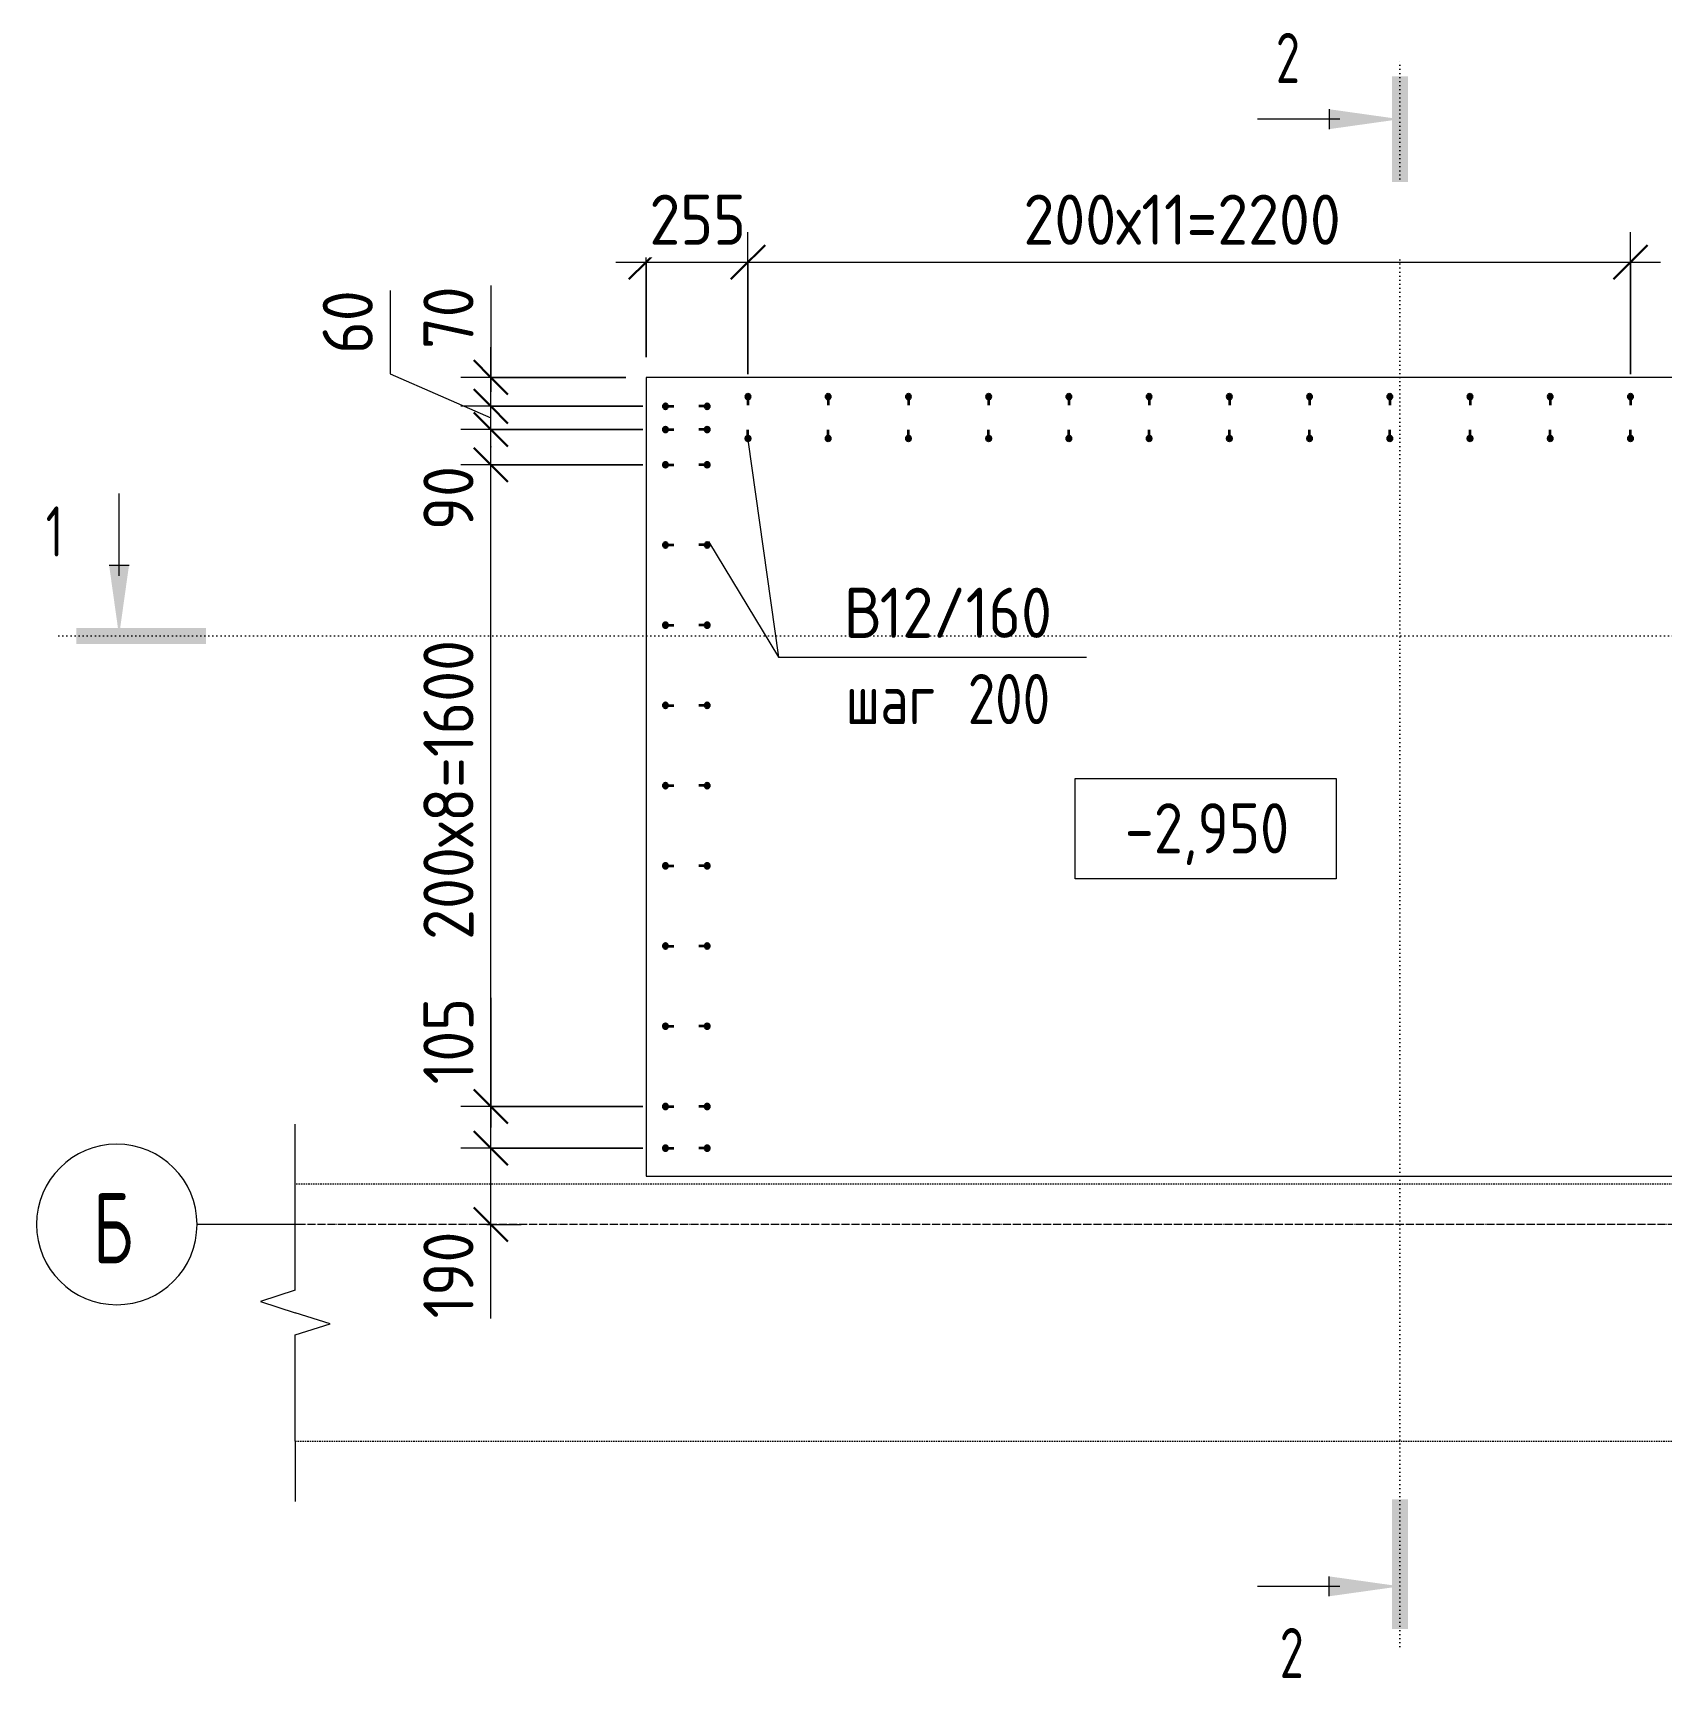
# Model space of a CAD drawing. Header units: millimetres. Extents: x 67134 to 121662, y -4758 to 13821.
# Drawn here: x 96261 to 100317, y 8380 to 12478 of the extents above; entities that cross this region are included whole.
import ezdxf

# ---------------------------------------------------------------- set-up
doc = ezdxf.new("R2010")
doc.units = ezdxf.units.MM
for name, pattern in [('01 Штриховая _4 мм_', [6, 3.5, -2.5]), ('02 Штрихпунктирная _20 мм_', [25, 20, -2.5, 0, -2.5]), ('04 Пунктир 10мм', [10, 0, -10])]:
    doc.linetypes.add(name, pattern=pattern)
for name, color, linetype, lineweight in [('AA_Dim', 7, 'Continuous', 9), ('AA_Dim-50', 7, 'Continuous', 9), ('AA_Oformlenie', 7, 'Continuous', 9), ('AA_Razrez', 7, 'Continuous', 9), ('AA_Vinoska', 7, 'Continuous', 9), ('AA_Visotnaya otmetka', 7, 'Continuous', 9), ('AF_Stena_Опалубка', 253, 'Continuous', 20), ('KR_Armatura', 7, 'Continuous', 20), ('KR_Armatura_Tonkie', 7, 'Continuous', 20), ('KR_Fundament', 7, 'Continuous', 20), ('Оси', 7, 'Continuous', 9)]:
    doc.layers.add(name, color=color, linetype=linetype, lineweight=lineweight)
doc.styles.add('ISOCPEUR', font='isocpeur.ttf', dxfattribs={"width": 0.9, "height": 125})
doc.styles.add('ISOCPEUR_1', font='isocpeur.ttf', dxfattribs={"width": 0.85, "height": 125})
doc.styles.add('ISOCPEUR_3', font='isocpeur.ttf', dxfattribs={"width": 0.7, "height": 125})
doc.styles.add('ISOCPEUR_4', font='isocpeur.ttf', dxfattribs={"width": 0.7, "height": 175})
doc.styles.add('ISOCPEUR_5', font='isocpeur.ttf', dxfattribs={"width": 0.8, "height": 125})
doc.dimstyles.new('05_Округл_5мм__непрозр__1', dxfattribs={"dimscale": 304.8, "dimtxt": 124.497647, "dimasz": 0.278871, "dimexe": 0.246063, "dimexo": 0.164042, "dimgap": 0.016404, "dimtad": 1, "dimdec": 0, "dimrnd": 5, "dimdsep": 46, "dimtxsty": 'ISOCPEUR', "dimblk1": 'OBLIQUE', "dimblk2": 'OBLIQUE', "dimsah": 1, "dimcen": 0.09, "dimdle": 0.246063, "dimazin": 0, "dimtfac": 1, "dimtdec": 4, "dimtix": 1, "dimtmove": 0, "dimatfit": 3, "dimfxl": 1, "dimtvp": 1, "dimtfill": 1, "dimtolj": 1, "dimtzin": 0, "dimlwd": 18, "dimlwe": 18, "dimarcsym": 2})
doc.dimstyles.new('05_Округл_5мм__прозр_', dxfattribs={"dimscale": 304.8, "dimtxt": 124.497647, "dimasz": 0.278871, "dimexe": 0.246063, "dimexo": 0.164042, "dimgap": 0.016404, "dimtad": 1, "dimdec": 0, "dimrnd": 5, "dimdsep": 46, "dimtxsty": 'ISOCPEUR', "dimblk1": 'OBLIQUE', "dimblk2": 'OBLIQUE', "dimsah": 1, "dimcen": 0.09, "dimdle": 0.246063, "dimazin": 0, "dimtfac": 1, "dimtdec": 4, "dimtix": 1, "dimtmove": 1, "dimatfit": 3, "dimfxl": 1, "dimtvp": 1, "dimtolj": 1, "dimtzin": 0, "dimlwd": 18, "dimlwe": 18, "dimarcsym": 2})
doc.dimstyles.new('05_Округл_5мм__прозр__1', dxfattribs={"dimscale": 304.8, "dimtxt": 124.497647, "dimasz": 0.278871, "dimexe": 0.246063, "dimexo": 0.164042, "dimgap": 0.016404, "dimtad": 1, "dimdec": 0, "dimrnd": 5, "dimdsep": 46, "dimtxsty": 'ISOCPEUR', "dimblk1": 'OBLIQUE', "dimblk2": 'OBLIQUE', "dimsah": 1, "dimcen": 0.09, "dimdle": 0.246063, "dimazin": 0, "dimtfac": 1, "dimtdec": 4, "dimtix": 1, "dimtmove": 0, "dimatfit": 3, "dimfxl": 1, "dimtvp": 1, "dimtolj": 1, "dimtzin": 0, "dimlwd": 18, "dimlwe": 18, "dimarcsym": 2})

# ---------------------------------------------------------------- blocks, each defined once
blk = doc.blocks.new('265_Выпуск П одной длины _НесАрм_РабПлоск_ - В1 _d12_ t250-4071037-Схема расположения арматурных выпусков вундаментной плиты  в_о 22-23_Б')
at = {"layer": 'KR_Armatura_Tonkie', "lineweight": 35}
for points in [[(-6, -6), (-3, -5.2), (-1.8, -4.2), (-0.2, -1.6), (0, 0), (-0.8, 3), (-1.8, 4.2), (-4.4, 5.8), (-7.6, 5.8), (-10.2, 4.2), (-11.8, 1.6), (-12, 0), (-11.2, -3), (-9, -5.2)], [(98, -6), (99.6, -5.8), (102.2, -4.2), (103.8, -1.6), (103.6, 2), (103.2, 3), (101, 5.2), (98, 6), (95, 5.2), (92.4, 2), (92.2, 1.6), (92.2, -1.6), (92.8, -3), (95, -5.2), (96.4, -5.8)]]:
    blk.add_hatch(color=256, dxfattribs=at).paths.add_polyline_path(points)
at = {"layer": 'KR_Armatura'}
for centre in [(-6, 0), (98, 0)]:
    blk.add_circle(centre, 6, dxfattribs=at)
at = {"layer": 'KR_Armatura_Tonkie', "lineweight": 35}
for p, q in [((0, 0), (15, 0)), ((92, 0), (77, 0))]:
    blk.add_line(p, q, dxfattribs=at)
for centre, start, end in [((-6, 0), 360, 180), ((-6, 0), 180, 360), ((98, 0), 360, 180), ((98, 0), 180, 360)]:
    blk.add_arc(centre, 6, start, end, dxfattribs=at)
blk = doc.blocks.new('265_Выпуск П одной длины _НесАрм_РабПлоск_ - В1 _d12_ t250-V1-Схема расположения арматурных выпусков вундаментной плиты  в_о 22-23_Б')
at = {"layer": 'KR_Armatura_Tonkie', "lineweight": 35}
for points in [[(-6, -6), (-3, -5.2), (-1.8, -4.2), (0, -0.2), (0, 0), (-0.8, 3), (-1.8, 4.2), (-4.4, 5.8), (-7.6, 5.8), (-10.2, 4.2), (-11.8, 1.6), (-12, -0.2), (-11.2, -3), (-9, -5.2)], [(98, -6), (99.6, -5.8), (102.2, -4.2), (103.8, -1.6), (103.8, 1.6), (103.2, 3), (101, 5.2), (98, 6), (95, 5.2), (92.8, 3), (92.2, 1.6), (92.2, -1.6), (92.8, -3), (95, -5.2), (96.4, -5.8)]]:
    blk.add_hatch(color=256, dxfattribs=at).paths.add_polyline_path(points)
at = {"layer": 'KR_Armatura'}
for centre in [(-6, 0), (98, 0)]:
    blk.add_circle(centre, 6, dxfattribs=at)
at = {"layer": 'KR_Armatura_Tonkie', "lineweight": 35}
for p, q in [((0, 0), (15, 0)), ((92, 0), (77, 0))]:
    blk.add_line(p, q, dxfattribs=at)
for centre, start, end in [((-6, 0), 360, 180), ((-6, 0), 180, 360), ((98, 0), 360, 180), ((98, 0), 180, 360)]:
    blk.add_arc(centre, 6, start, end, dxfattribs=at)
blk = doc.blocks.new('011_ЛинияОбрыва _ЭлУзла_Линия_ - Тип 1-4091835-Схема расположения арматурных выпусков вундаментной плиты  в_о 22-23_Б')
at = {"layer": 'AA_Oformlenie'}
for p, q in [((0, 0), (265, 0)), ((376.3, 0), (640, 0))]:
    blk.add_line(p, q, dxfattribs=at)
blk = doc.blocks.new('Разрез - Номер узла_ сзади-394133-Схема расположения арматурных выпусков вундаментной плиты  в_о 22-23_Б')
at = {"layer": 'AA_Razrez'}
for points in [[(7.329, 0.404), (7.329, -0.394), (0.873, -0.394), (0.873, 0.404)], [(3.497, -3.533), (2.503, -3.533), (3, 0)]]:
    blk.add_hatch(color=256, dxfattribs=at).paths.add_polyline_path(points)
for p, q in [((3, -3), (3, -7.096)), ((2.503, -3.533), (3.497, -3.533))]:
    blk.add_line(p, q, dxfattribs=at)
blk = doc.blocks.new('Разрез - Номер узла_ спереди-394134-Схема расположения арматурных выпусков вундаментной плиты  в_о 22-23_Б')
at = {"layer": 'AA_Razrez'}
for points in [[(7.329, 0.404), (7.329, -0.394), (0.873, -0.394), (0.873, 0.404)], [(3.497, -3.533), (2.503, -3.533), (3, 0)]]:
    blk.add_hatch(color=256, dxfattribs=at).paths.add_polyline_path(points)
for p, q in [((3, -3), (3, -7.096)), ((2.503, -3.533), (3.497, -3.533))]:
    blk.add_line(p, q, dxfattribs=at)
blk = doc.blocks.new('Высотные отметки - Рамка вверх-400294-Схема расположения арматурных выпусков вундаментной плиты  в_о 22-23_Б')
at = {"layer": 'AA_Vinoska'}
for p, q in [((-13, 0), (-13, 5)), ((-13, 5), (0, 5)), ((0, 5), (0, 0)), ((0, 0), (-13, 0))]:
    blk.add_line(p, q, dxfattribs=at)
blk = doc.blocks.new('DIMBLOCK44-Схема расположения арматурных выпусков вундаментной плиты  в_о 22-23_Б')
at = {"layer": 'AA_Dim-50', "lineweight": 18}
for p, q in [((97788.2, 11670), (97788.2, 11982.1)), ((98042.2, 11628), (98042.2, 11982.1)), ((97713.2, 11907.1), (98117.2, 11907.1)), ((97788.2, 11907.1), (97788.2, 11670)), ((98042.2, 11907.1), (98042.2, 11628))]:
    blk.add_line(p, q, dxfattribs=at)
at = {"layer": 'AA_Dim-50', "lineweight": 30}
for p, q in [((97788.2, 11907.1), (97830.7, 11949.6)), ((98042.2, 11907.1), (98084.7, 11949.6)), ((97788.2, 11907.1), (97745.7, 11864.6)), ((98042.2, 11907.1), (97999.7, 11864.6))]:
    blk.add_line(p, q, dxfattribs=at)
at = {"layer": 'AA_Dim-50', "color": 0, "lineweight": 18, "insert": (97796.6, 12075.4), "char_height": 125, "width": 284.429, "attachment_point": 1, "line_spacing_factor": 1.149209, "style": 'ISOCPEUR', "bg_fill": 3, "box_fill_scale": 1.25, "bg_fill_color": 256, "bg_fill_true_color": 13158600, "bg_fill_transparency": 0}
blk.add_mtext('255', dxfattribs=at)
blk = doc.blocks.new('_Oblique')
at = {"color": 0, "linetype": 'ByBlock', "lineweight": -2}
blk.add_line((-0.5, -0.5), (0.5, 0.5), dxfattribs=at)
blk = doc.blocks.new('Ось сетки - d_4мм-2765513-Схема расположения арматурных выпусков вундаментной плиты  в_о 22-23_Б')
at = {"layer": 'Оси'}
for start, end in [(360, 180), (360, 180), (180, 360), (180, 360)]:
    blk.add_arc((0, 0), 4, start, end, dxfattribs=at)
blk = doc.blocks.new('DIMBLOCK45-Схема расположения арматурных выпусков вундаментной плиты  в_о 22-23_Б')
at = {"layer": 'AA_Dim-50', "lineweight": 30}
for p, q in [((97401.8, 9700), (97359.3, 9742.5)), ((97401.8, 9700), (97444.3, 9657.5)), ((97401.8, 9510), (97359.3, 9552.5)), ((97401.8, 9510), (97444.3, 9467.5))]:
    blk.add_line(p, q, dxfattribs=at)
at = {"layer": 'AA_Dim-50', "lineweight": 18}
for p, q in [((97780.5, 9700), (97326.8, 9700)), ((97401.8, 9435), (97401.8, 9700)), ((97401.8, 9700), (97780.5, 9700)), ((97401.8, 9541.5), (97401.8, 9605)), ((97391.7, 9510), (97476.8, 9510)), ((97401.8, 9510), (97391.7, 9510)), ((97401.8, 9276), (97401.8, 9541.5))]:
    blk.add_line(p, q, dxfattribs=at)
at = {"layer": 'AA_Dim-50', "color": 0, "lineweight": 18, "insert": (97233.5, 9276), "char_height": 125, "width": 258.572, "attachment_point": 1, "rotation": 90, "line_spacing_factor": 1.149209, "style": 'ISOCPEUR'}
blk.add_mtext('190', dxfattribs=at)
blk = doc.blocks.new('DIMBLOCK46-Схема расположения арматурных выпусков вундаментной плиты  в_о 22-23_Б')
at = {"layer": 'AA_Dim-50', "lineweight": 18}
for p, q in [((97401.8, 10074.4), (97401.8, 9809)), ((97780.5, 9803.9), (97326.8, 9803.9)), ((97401.8, 9809), (97401.8, 9751.9)), ((97401.8, 9700), (97401.8, 9803.9)), ((97401.8, 9803.9), (97780.5, 9803.9)), ((97780.5, 9700), (97326.8, 9700)), ((97401.8, 9700), (97780.5, 9700))]:
    blk.add_line(p, q, dxfattribs=at)
at = {"layer": 'AA_Dim-50', "lineweight": 30}
for p, q in [((97401.8, 9803.9), (97359.3, 9846.4)), ((97401.8, 9803.9), (97444.3, 9761.4)), ((97401.8, 9700), (97359.3, 9742.5)), ((97401.8, 9700), (97444.3, 9657.5))]:
    blk.add_line(p, q, dxfattribs=at)
at = {"layer": 'AA_Dim-50', "color": 0, "lineweight": 18, "insert": (97233.5, 9859), "char_height": 125, "width": 258.572, "attachment_point": 1, "rotation": 90, "line_spacing_factor": 1.149209, "style": 'ISOCPEUR'}
blk.add_mtext('105', dxfattribs=at)
blk = doc.blocks.new('DIMBLOCK47-Схема расположения арматурных выпусков вундаментной плиты  в_о 22-23_Б')
at = {"layer": 'AA_Dim-50', "lineweight": 30}
for p, q in [((97401.8, 11402.4), (97359.3, 11444.9)), ((97401.8, 11402.4), (97444.3, 11359.9)), ((97401.8, 9803.9), (97359.3, 9846.4)), ((97401.8, 9803.9), (97444.3, 9761.4))]:
    blk.add_line(p, q, dxfattribs=at)
at = {"layer": 'AA_Dim-50', "lineweight": 18}
for p, q in [((97780.5, 11402.4), (97326.8, 11402.4)), ((97401.8, 9803.9), (97401.8, 11402.4)), ((97401.8, 11402.4), (97780.5, 11402.4)), ((97780.5, 9803.9), (97326.8, 9803.9)), ((97401.8, 9803.9), (97780.5, 9803.9))]:
    blk.add_line(p, q, dxfattribs=at)
at = {"layer": 'AA_Dim-50', "color": 0, "lineweight": 18, "insert": (97233.5, 10218.9), "char_height": 125, "width": 922.24, "attachment_point": 1, "rotation": 90, "line_spacing_factor": 1.149209, "style": 'ISOCPEUR'}
blk.add_mtext('200х8=1600', dxfattribs=at)
blk = doc.blocks.new('DIMBLOCK48-Схема расположения арматурных выпусков вундаментной плиты  в_о 22-23_Б')
at = {"layer": 'AA_Dim-50', "lineweight": 30}
for p, q in [((97401.8, 11490), (97359.3, 11532.5)), ((97401.8, 11490), (97444.3, 11447.5)), ((97401.8, 11402.4), (97359.3, 11444.9)), ((97401.8, 11402.4), (97444.3, 11359.9))]:
    blk.add_line(p, q, dxfattribs=at)
at = {"layer": 'AA_Dim-50', "lineweight": 18}
for p, q in [((97780.5, 11490), (97326.8, 11490)), ((97401.8, 11402.4), (97401.8, 11490)), ((97401.8, 11490), (97780.5, 11490)), ((97401.8, 11447.5), (97401.8, 11446.2)), ((97401.8, 11239.4), (97401.8, 11447.5)), ((97780.5, 11402.4), (97326.8, 11402.4)), ((97401.8, 11402.4), (97780.5, 11402.4))]:
    blk.add_line(p, q, dxfattribs=at)
at = {"layer": 'AA_Dim-50', "color": 0, "lineweight": 18, "insert": (97233.5, 11239.4), "char_height": 125, "width": 189.619, "attachment_point": 1, "rotation": 90, "line_spacing_factor": 1.149209, "style": 'ISOCPEUR'}
blk.add_mtext('90', dxfattribs=at)
blk = doc.blocks.new('DIMBLOCK49-Схема расположения арматурных выпусков вундаментной плиты  в_о 22-23_Б')
at = {"layer": 'AA_Dim-50', "lineweight": 18}
for p, q in [((97151, 11836.5), (97151, 11628.5)), ((97151, 11628.5), (97401.8, 11519)), ((97780.5, 11548), (97326.8, 11548)), ((97401.8, 11490), (97401.8, 11548)), ((97401.8, 11548), (97780.5, 11548)), ((97780.5, 11490), (97326.8, 11490)), ((97401.8, 11490), (97780.5, 11490))]:
    blk.add_line(p, q, dxfattribs=at)
at = {"layer": 'AA_Dim-50', "lineweight": 30}
for p, q in [((97401.8, 11548), (97359.3, 11590.5)), ((97401.8, 11490), (97359.3, 11532.5)), ((97401.8, 11548), (97444.3, 11505.5)), ((97401.8, 11490), (97444.3, 11447.5))]:
    blk.add_line(p, q, dxfattribs=at)
at = {"layer": 'AA_Dim-50', "color": 0, "lineweight": 18, "insert": (96982.7, 11678.5), "char_height": 125, "width": 189.619, "attachment_point": 1, "rotation": 90, "line_spacing_factor": 1.149209, "style": 'ISOCPEUR'}
blk.add_mtext('60', dxfattribs=at)
blk = doc.blocks.new('DIMBLOCK50-Схема расположения арматурных выпусков вундаментной плиты  в_о 22-23_Б')
at = {"layer": 'AA_Dim-50', "lineweight": 18}
for p, q in [((97401.8, 11848.8), (97401.8, 11640.8)), ((97401.8, 11548), (97401.8, 11695)), ((97401.8, 11640.8), (97401.8, 11584)), ((97738.2, 11620), (97326.8, 11620)), ((97401.8, 11620), (97738.2, 11620)), ((97780.5, 11548), (97326.8, 11548)), ((97401.8, 11548), (97780.5, 11548))]:
    blk.add_line(p, q, dxfattribs=at)
at = {"layer": 'AA_Dim-50', "lineweight": 30}
for p, q in [((97401.8, 11620), (97359.3, 11662.5)), ((97401.8, 11620), (97444.3, 11577.5)), ((97401.8, 11548), (97359.3, 11590.5)), ((97401.8, 11548), (97444.3, 11505.5))]:
    blk.add_line(p, q, dxfattribs=at)
at = {"layer": 'AA_Dim-50', "color": 0, "lineweight": 18, "insert": (97233.5, 11690.8), "char_height": 125, "width": 189.619, "attachment_point": 1, "rotation": 90, "line_spacing_factor": 1.149209, "style": 'ISOCPEUR'}
blk.add_mtext('70', dxfattribs=at)
blk = doc.blocks.new('DIMBLOCK51-Схема расположения арматурных выпусков вундаментной плиты  в_о 22-23_Б')
at = {"layer": 'AA_Dim-50', "lineweight": 18}
for p, q in [((98042.2, 11628), (98042.2, 11982.1)), ((100240.6, 11628), (100240.6, 11982.1)), ((97967.2, 11907.1), (100315.6, 11907.1)), ((98042.2, 11907.1), (98042.2, 11628)), ((100240.6, 11907.1), (100240.6, 11628))]:
    blk.add_line(p, q, dxfattribs=at)
at = {"layer": 'AA_Dim-50', "lineweight": 30}
for p, q in [((98042.2, 11907.1), (98084.7, 11949.6)), ((100240.6, 11907.1), (100283.1, 11949.6)), ((98042.2, 11907.1), (97999.7, 11864.6)), ((100240.6, 11907.1), (100198.1, 11864.6))]:
    blk.add_line(p, q, dxfattribs=at)
at = {"layer": 'AA_Dim-50', "color": 0, "lineweight": 18, "insert": (98728.4, 12075.4), "char_height": 125, "width": 991.193, "attachment_point": 1, "line_spacing_factor": 1.149209, "style": 'ISOCPEUR', "bg_fill": 3, "box_fill_scale": 1.25, "bg_fill_color": 256, "bg_fill_true_color": 13158600, "bg_fill_transparency": 0}
blk.add_mtext('200х11=2200', dxfattribs=at)
blk = doc.blocks.new('042_М_Арматуры - Диам длина поз _ Комментарий-3662934-Схема расположения арматурных выпусков вундаментной плиты  в_о 22-23_Б')
at = {"layer": 'AA_Vinoska'}
blk.add_line((-7, 0), (7, 0), dxfattribs=at)

msp = doc.modelspace()

# ---------------------------------------------------------------- linework, layer by layer
at = {"layer": 'AA_Razrez', "linetype": '04 Пунктир 10мм'}
for p, q in [((99666.3524, 8458.547), (99666.3524, 12413.196)), ((96325.4852, 10975.9045), (101786.6646, 10975.9045))]:
    msp.add_line(p, q, dxfattribs=at)
at = {"layer": 'AA_Vinoska'}
for p, q in [((98041.659, 11464.5433), (98118.1176, 10923.4495)), ((97943.9108, 11211.5607), (98118.1176, 10923.4495)), ((98118.1176, 10923.4495), (98185.1203, 10923.4495)), ((98118.1176, 10923.4495), (98185.1203, 10923.4495)), ((96914.3669, 9610), (96914.3669, 9760)), ((96914.3669, 9346.3087), (96827.7168, 9318.1543)), ((96827.7168, 9318.1543), (96914.3669, 9290)), ((97000.9695, 9262.5), (96914.3669, 9290)), ((96914.3669, 9235), (97000.9695, 9262.5)), ((96914.3669, 8970), (96914.3669, 8820))]:
    msp.add_line(p, q, dxfattribs=at)
at = {"layer": 'AA_Visotnaya otmetka'}
msp.add_line((99507.5556, 10371.0112), (99507.5556, 10371.0112), dxfattribs=at)
msp.add_line((99507.5556, 10371.0112), (99507.5556, 10371.0112), dxfattribs=at)
at = {"layer": 'AF_Stena_Опалубка', "linetype": '01 Штриховая _4 мм_'}
for p, q in [((102194.3669, 9610), (96914.3669, 9610)), ((96914.3669, 8970), (102194.3669, 8970))]:
    msp.add_line(p, q, dxfattribs=at)
at = {"layer": 'KR_Fundament'}
for p, q in [((100478.1501, 11620), (97788.1501, 11620)), ((97788.1501, 11620), (97788.1501, 9630)), ((97788.1501, 9630), (100478.1501, 9630))]:
    msp.add_line(p, q, dxfattribs=at)
at = {"layer": 'Оси'}
msp.add_line((96919.7753, 9510), (96669.7753, 9510), dxfattribs=at)
at = {"layer": 'Оси', "linetype": '02 Штрихпунктирная _20 мм_'}
msp.add_line((102336.2298, 9510), (96919.7753, 9510), dxfattribs=at)

# ---------------------------------------------------------------- block references
at = {"layer": 'AA_Oformlenie', "rotation": 89.99999999999991}
msp.add_blockref('011_ЛинияОбрыва _ЭлУзла_Линия_ - Тип 1-4091835-Схема расположения арматурных выпусков вундаментной плиты  в_о 22-23_Б', (96914.3669, 8970), dxfattribs=at)
at = {"layer": 'AA_Razrez', "xscale": 49.99999999999998, "yscale": 49.99999999999998, "zscale": 49.99999999999998, "rotation": 269.9999999999998}
msp.add_blockref('Разрез - Номер узла_ спереди-394134-Схема расположения арматурных выпусков вундаментной плиты  в_о 22-23_Б', (99666.3524, 12413.196), dxfattribs=at)
at = {"layer": 'AA_Razrez', "extrusion": (0, 0, -1), "xscale": 49.99999999999998, "yscale": 49.99999999999998, "zscale": 49.99999999999998}
for p, rotation in [((-96325.4852, 10975.9045), 180), ((-99666.3524, 8458.547), 90.00000000000001)]:
    msp.add_blockref('Разрез - Номер узла_ сзади-394133-Схема расположения арматурных выпусков вундаментной плиты  в_о 22-23_Б', p, dxfattribs=dict(at, rotation=rotation))
at = {"layer": 'AA_Vinoska', "xscale": 49.99999999999998, "yscale": 49.99999999999998, "zscale": 49.99999999999998}
for name, p in [('042_М_Арматуры - Диам длина поз _ Комментарий-3662934-Схема расположения арматурных выпусков вундаментной плиты  в_о 22-23_Б', (98535.1203, 10923.4495)), ('042_М_Арматуры - Диам длина поз _ Комментарий-3662934-Схема расположения арматурных выпусков вундаментной плиты  в_о 22-23_Б', (98535.1203, 10923.4495)), ('Высотные отметки - Рамка вверх-400294-Схема расположения арматурных выпусков вундаментной плиты  в_о 22-23_Б', (99507.5556, 10371.0112))]:
    msp.add_blockref(name, p, dxfattribs=at)
at = {"layer": 'KR_Armatura_Tonkie', "lineweight": 35, "rotation": 89.99999999999964}
for p in [(98042.1501, 11474), (98242.0098, 11474), (98441.8695, 11474), (98641.7291, 11474), (98841.5888, 11474), (99041.4485, 11474), (99241.3081, 11474), (99441.1678, 11474), (99641.0275, 11474), (99840.8871, 11474), (100040.7468, 11474), (100240.6065, 11474)]:
    msp.add_blockref('265_Выпуск П одной длины _НесАрм_РабПлоск_ - В1 _d12_ t250-4071037-Схема расположения арматурных выпусков вундаментной плиты  в_о 22-23_Б', p, dxfattribs=at)
at = {"layer": 'KR_Armatura_Tonkie', "lineweight": 35}
for name, p in [('265_Выпуск П одной длины _НесАрм_РабПлоск_ - В1 _d12_ t250-4071037-Схема расположения арматурных выпусков вундаментной плиты  в_о 22-23_Б', (97842.5458, 11548)), ('265_Выпуск П одной длины _НесАрм_РабПлоск_ - В1 _d12_ t250-4071037-Схема расположения арматурных выпусков вундаментной плиты  в_о 22-23_Б', (97842.5458, 11490)), ('265_Выпуск П одной длины _НесАрм_РабПлоск_ - В1 _d12_ t250-4071037-Схема расположения арматурных выпусков вундаментной плиты  в_о 22-23_Б', (97842.5458, 11402.3964)), ('265_Выпуск П одной длины _НесАрм_РабПлоск_ - В1 _d12_ t250-4071037-Схема расположения арматурных выпусков вундаментной плиты  в_о 22-23_Б', (97842.5458, 11202.5828)), ('265_Выпуск П одной длины _НесАрм_РабПлоск_ - В1 _d12_ t250-4071037-Схема расположения арматурных выпусков вундаментной плиты  в_о 22-23_Б', (97842.5458, 11002.7691)), ('265_Выпуск П одной длины _НесАрм_РабПлоск_ - В1 _d12_ t250-4071037-Схема расположения арматурных выпусков вундаментной плиты  в_о 22-23_Б', (97842.5458, 10802.9555)), ('265_Выпуск П одной длины _НесАрм_РабПлоск_ - В1 _d12_ t250-4071037-Схема расположения арматурных выпусков вундаментной плиты  в_о 22-23_Б', (97842.5458, 10603.1419)), ('265_Выпуск П одной длины _НесАрм_РабПлоск_ - В1 _d12_ t250-4071037-Схема расположения арматурных выпусков вундаментной плиты  в_о 22-23_Б', (97842.5458, 10403.3283)), ('265_Выпуск П одной длины _НесАрм_РабПлоск_ - В1 _d12_ t250-V1-Схема расположения арматурных выпусков вундаментной плиты  в_о 22-23_Б', (97842.5458, 10203.5147)), ('265_Выпуск П одной длины _НесАрм_РабПлоск_ - В1 _d12_ t250-4071037-Схема расположения арматурных выпусков вундаментной плиты  в_о 22-23_Б', (97842.5458, 10003.7011)), ('265_Выпуск П одной длины _НесАрм_РабПлоск_ - В1 _d12_ t250-4071037-Схема расположения арматурных выпусков вундаментной плиты  в_о 22-23_Б', (97842.5458, 9803.8875)), ('265_Выпуск П одной длины _НесАрм_РабПлоск_ - В1 _d12_ t250-4071037-Схема расположения арматурных выпусков вундаментной плиты  в_о 22-23_Б', (97842.5458, 9700))]:
    msp.add_blockref(name, p, dxfattribs=at)
at = {"layer": 'Оси', "xscale": 49.99999999999998, "yscale": 49.99999999999998, "zscale": 49.99999999999998, "rotation": 89.9999999999998}
msp.add_blockref('Ось сетки - d_4мм-2765513-Схема расположения арматурных выпусков вундаментной плиты  в_о 22-23_Б', (96469.7753, 9510), dxfattribs=at)

# ---------------------------------------------------------------- texts
at = {"layer": 'AA_Razrez', "char_height": 125, "attachment_point": 1, "style": 'ISOCPEUR_3'}
for s, insert, width in [('\\fISOCPEUR|b0|i0|c204|p34|;\\W.7;2', (99357.3089, 12478.1193), 75.759469), ('\\fISOCPEUR|b0|i0|c204|p34|;\\W.7;1', (96292.964, 11298.663), 53.312219), ('\\fISOCPEUR|b0|i0|c204|p34|;\\W.7;2', (99366.896, 8504.9779), 75.759469)]:
    msp.add_mtext(s, dxfattribs=dict(at, insert=insert, width=width))
at = {"layer": 'AA_Vinoska', "char_height": 125, "attachment_point": 1}
for s, insert, width, style in [('\\fISOCPEUR|b0|i0|c204|p34|;\\W.9;В', (98281.1273, 11096.1546), 108.227812, 'ISOCPEUR'), ('\\fISOCPEUR|b0|i0|c204|p34|;\\W.9;В', (98281.1273, 11096.1546), 108.227812, 'ISOCPEUR'), ('12/160', (98370.4242, 11096.1546), 526.708687, 'ISOCPEUR'), ('12/160', (98370.4242, 11096.1546), 526.708687, 'ISOCPEUR'), (' 200', (98525.9731, 10881.202), 333.502, 'ISOCPEUR_5'), ('шаг', (98285.2023, 10881.202), 291.81425, 'ISOCPEUR_5')]:
    msp.add_mtext(s, dxfattribs=dict(at, insert=insert, width=width, style=style))
at = {"layer": 'AA_Visotnaya otmetka', "insert": (98980.8827, 10559.3182), "char_height": 125, "width": 484.01503, "attachment_point": 1, "line_spacing_factor": 1.149209, "style": 'ISOCPEUR_1'}
msp.add_mtext('-2,950', dxfattribs=at)
at = {"layer": 'Оси', "insert": (96410.0367, 9588.519), "char_height": 175, "width": 120.653969, "attachment_point": 1, "style": 'ISOCPEUR_4'}
msp.add_mtext('\\fISOCPEUR|b0|i0|c204|p34|;\\W.7;Б', dxfattribs=at)

# ---------------------------------------------------------------- dimensions: what is measured, and where the dimension line sits
at = {"layer": 'AA_Dim', "lineweight": 18}
for base, p1, p2, override, picture, middle in [((97401.8112, 11490), (97830.5458, 11402.3964), (97830.5458, 11490), {"dimpost": '<>', "dimfxl": 87.603634}, 'DIMBLOCK48-Схема расположения арматурных выпусков вундаментной плиты  в_о 22-23_Б', (97316.8376, 11334.2484)), ((97401.8112, 9803.8875), (97830.5458, 9700), (97830.5458, 9803.8875), {"dimpost": '<>', "dimfxl": 103.887465}, 'DIMBLOCK46-Схема расположения арматурных выпусков вундаментной плиты  в_о 22-23_Б', (97316.8376, 9988.2418)), ((97401.8112, 9700), (97341.7071, 9510), (97830.5458, 9700), {"dimpost": '<>', "dimfxl": 524.464737}, 'DIMBLOCK45-Схема расположения арматурных выпусков вундаментной плиты  в_о 22-23_Б', (97316.8376, 9405.3092))]:
    dim = msp.add_linear_dim(base=base, p1=p1, p2=p2, angle=90, dimstyle='05_Округл_5мм__прозр_', override=override, dxfattribs=at)
    dim.commit()
    dim.dimension.update_dxf_attribs({"geometry": picture, "text_midpoint": middle, "dimtype": 160, "text_rotation": 90})
dim = msp.add_linear_dim(base=(97401.8112, 11402.3964), p1=(97830.5458, 9803.8875), p2=(97830.5458, 11402.3964), angle=90, dimstyle='05_Округл_5мм__прозр__1', override={"dimpost": '200х8=<>', "dimfxl": 1598.508901}, dxfattribs=at)
dim.commit()
dim.dimension.update_dxf_attribs({"geometry": 'DIMBLOCK47-Схема расположения арматурных выпусков вундаментной плиты  в_о 22-23_Б', "text_midpoint": (97334.3112, 10603.1419)})

# ---------------------------------------------------------------- next in the draw order: dimensions: what is measured, and where the dimension line sits
dim = msp.add_linear_dim(base=(98042.1501, 11907.0535), p1=(97788.1501, 11620), p2=(98042.1501, 11578), dimstyle='05_Округл_5мм__непрозр__1', override={"dimpost": '<>', "dimfxl": 257.449024}, dxfattribs=at)
dim.commit()
dim.dimension.update_dxf_attribs({"geometry": 'DIMBLOCK44-Схема расположения арматурных выпусков вундаментной плиты  в_о 22-23_Б', "text_midpoint": (97915.1501, 11974.5535)})

# ---------------------------------------------------------------- next in the draw order: dimensions: what is measured, and where the dimension line sits
dim = msp.add_linear_dim(base=(100240.6065, 11907.0535), p1=(98042.1501, 11578), p2=(100240.6065, 11578), dimstyle='05_Округл_5мм__непрозр__1', override={"dimpost": '200х11=<>', "dimfxl": 2198.456347}, dxfattribs=at)
dim.commit()
dim.dimension.update_dxf_attribs({"geometry": 'DIMBLOCK51-Схема расположения арматурных выпусков вундаментной плиты  в_о 22-23_Б', "text_midpoint": (99141.3783, 11974.5535)})
for base, p1, p2, override, picture, middle in [((97401.8112, 11548), (97830.5458, 11490), (97830.5458, 11548), {"dimpost": '<>', "dimfxl": 58}, 'DIMBLOCK49-Схема расположения арматурных выпусков вундаментной плиты  в_о 22-23_Б', (97066.047, 11773.29)), ((97401.8112, 11620), (97830.5458, 11548), (97788.1501, 11620), {"dimpost": '<>', "dimfxl": 83.554738}, 'DIMBLOCK50-Схема расположения арматурных выпусков вундаментной плиты  в_о 22-23_Б', (97316.8376, 11785.6169))]:
    dim = msp.add_linear_dim(base=base, p1=p1, p2=p2, angle=90, dimstyle='05_Округл_5мм__прозр_', override=override, dxfattribs=at)
    dim.commit()
    dim.dimension.update_dxf_attribs({"geometry": picture, "text_midpoint": middle, "dimtype": 160, "text_rotation": 90})

doc.saveas('drawing.dxf')
